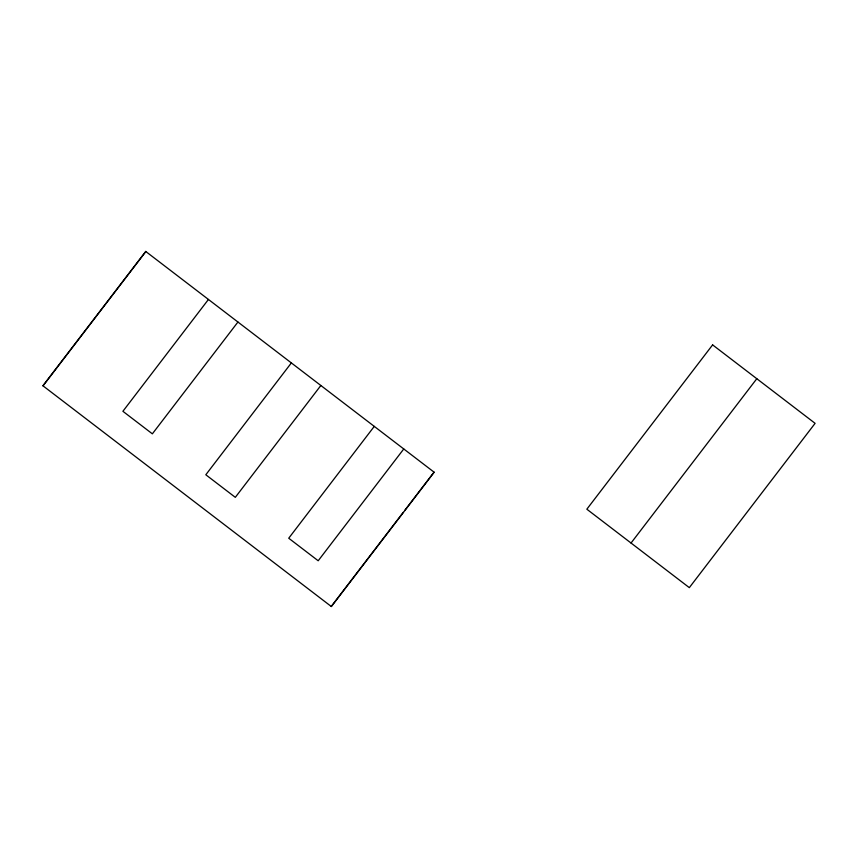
<?xml version="1.0" encoding="UTF-8"?>
<svg xmlns="http://www.w3.org/2000/svg" width="858" height="858" viewBox="0 0 858 858"><rect width="100%" height="100%" fill="white"/><g stroke="black" fill="none" stroke-linecap="round" stroke-linejoin="round"><path stroke-width="1.29" d="M208.44 299.453L122.898 411.293L152.359 433.837L237.934 322.029M291.355 362.923L205.813 474.764L235.317 497.34L320.849 385.499M374.27 426.383L288.728 538.223L318.189 560.767L403.764 448.97M43.05 385.864L145.86 251.555M331.231 606.445L403.271 512.323M404.89 510.21L434.03 472.136M631.038 543.028L756.81 378.71M145.71 251.437L42.9 385.757L331.381 606.563L434.18 472.243L145.71 251.437M712.612 344.884L586.84 509.202L689.328 587.644L815.1 423.337L712.612 344.884"/></g></svg>
